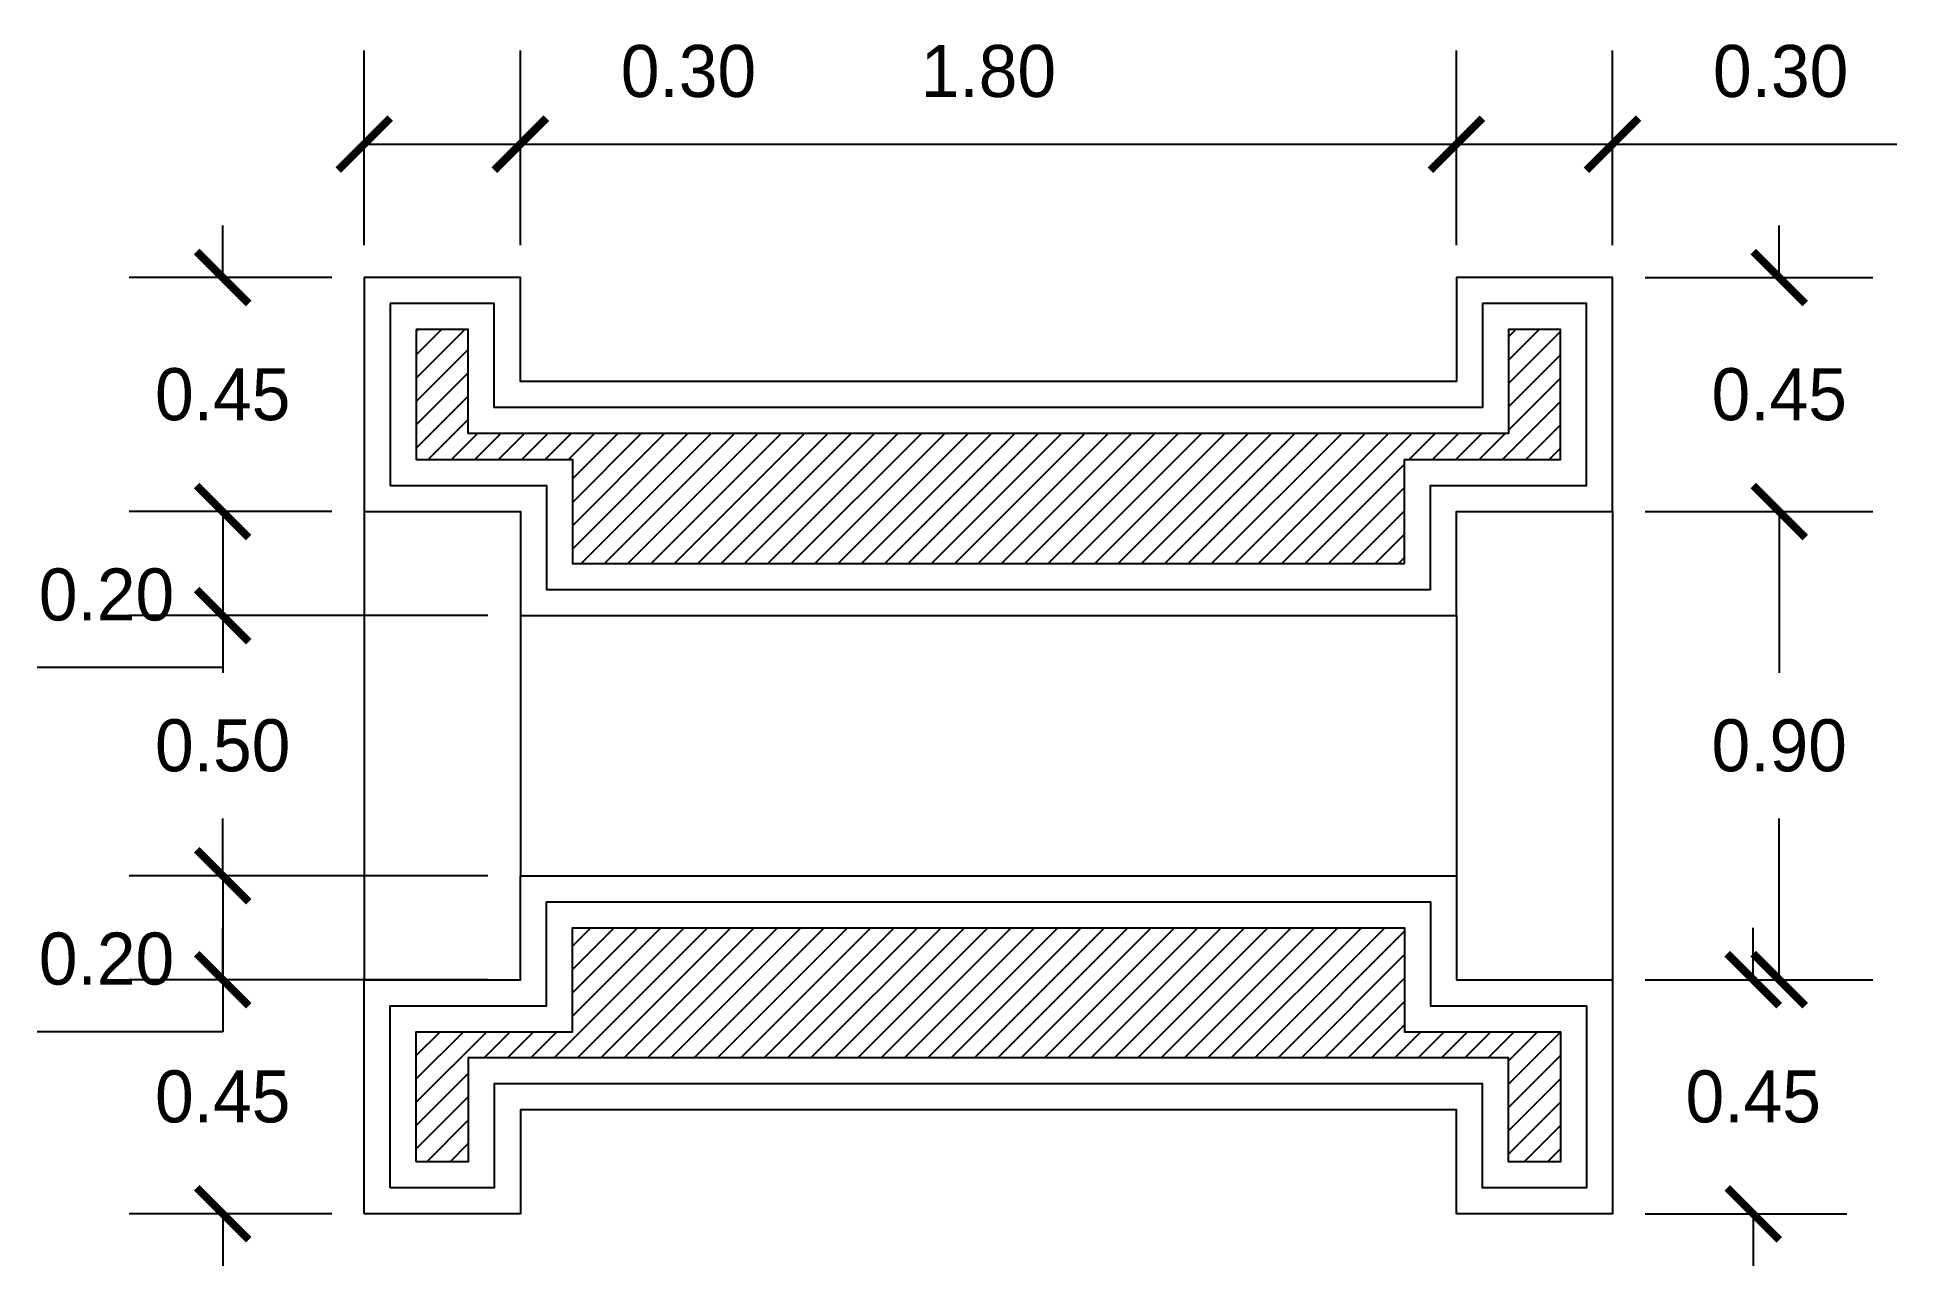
# Model space of a CAD drawing. Header units: millimetres. Extents: x 325.3 to 328.87, y 166.06 to 168.42.
import ezdxf

# ---------------------------------------------------------------- set-up
doc = ezdxf.new("R2010")
doc.units = ezdxf.units.MM
doc.dimstyles.get("Standard").update_dxf_attribs({"dimtxt": 0.1, "dimasz": 0.1, "dimexe": 0.18, "dimexo": 0.0625, "dimgap": 0.09, "dimtad": 1, "dimtih": 1, "dimtoh": 1, "dimzin": 0, "dimdsep": 46, "dimtxsty": 'Standard', "dimblk": 'ARCHTICK', "dimcen": 0.09, "dimadec": 0, "dimazin": 0, "dimtfac": 1, "dimtofl": 0, "dimtmove": 0, "dimatfit": 3, "dimldrblk": 'OBLIQUE', "dimfxl": 1, "dimtolj": 1, "dimtzin": 0, "dimarcsym": 0})
pattern_1 = [(45, (-2234.286988, -1436.96404), (-0.0224506403, 0.0224506403), [])]

# ---------------------------------------------------------------- blocks, each defined once
blk = doc.blocks.new('_ArchTick')
at = {"color": 0, "linetype": 'ByBlock', "const_width": 0.15}
blk.add_lwpolyline([(-0.5, -0.5), (0.5, 0.5)], dxfattribs=at)
blk = doc.blocks.new('*D15')
at = {"color": 0, "lineweight": -2, "transparency": 16777216}
for p, q in [((325.6556, 167.9552), (325.6556, 168.0552)), ((325.8654, 167.9552), (325.4756, 167.9552)), ((325.8654, 167.5052), (325.4756, 167.5052)), ((325.6556, 167.5052), (325.6556, 167.4052))]:
    blk.add_line(p, q, dxfattribs=at)
at = {"layer": 'Defpoints', "color": 0, "transparency": 16777216}
for p in [(325.9279, 167.9552), (325.6556, 167.5052), (325.9279, 167.5052)]:
    blk.add_point(p, dxfattribs=at)
at = {"color": 0, "lineweight": -2, "transparency": 16777216, "xscale": 0.1, "yscale": 0.1, "zscale": 0.1}
for p, rotation in [((325.6556, 167.9552), 270), ((325.6556, 167.5052), 90)]:
    blk.add_blockref('_ArchTick', p, dxfattribs=dict(at, rotation=rotation))
at = {"color": 0, "transparency": 16777216, "insert": (325.6556, 167.7302), "char_height": 0.1, "attachment_point": 5}
blk.add_mtext('\\A1;0.45', dxfattribs=at)
blk = doc.blocks.new('_Oblique')
at = {"color": 0, "linetype": 'ByBlock', "lineweight": -2}
blk.add_line((-0.5, -0.5), (0.5, 0.5), dxfattribs=at)
blk = doc.blocks.new('*D16')
at = {"color": 0, "lineweight": -2, "transparency": 16777216}
for p, q in [((325.8654, 167.5052), (325.4756, 167.5052)), ((325.6556, 167.5052), (325.6556, 167.3052)), ((326.1654, 167.3052), (325.4756, 167.3052)), ((325.6556, 167.3052), (325.6556, 167.2052)), ((325.6556, 167.2052), (325.2989, 167.2052))]:
    blk.add_line(p, q, dxfattribs=at)
at = {"layer": 'Defpoints', "color": 0, "transparency": 16777216}
for p in [(325.9279, 167.5052), (325.6556, 167.3052), (326.2279, 167.3052)]:
    blk.add_point(p, dxfattribs=at)
at = {"color": 0, "lineweight": -2, "transparency": 16777216, "xscale": 0.1, "yscale": 0.1, "zscale": 0.1}
for p, rotation in [((325.6556, 167.5052), 90), ((325.6556, 167.3052), 270)]:
    blk.add_blockref('_ArchTick', p, dxfattribs=dict(at, rotation=rotation))
at = {"color": 0, "transparency": 16777216, "insert": (325.4322, 167.3452), "char_height": 0.1, "attachment_point": 5}
blk.add_mtext('\\A1;0.20', dxfattribs=at)
blk = doc.blocks.new('*D17')
at = {"color": 0, "lineweight": -2, "transparency": 16777216}
for p, q in [((326.1654, 167.3052), (325.4756, 167.3052)), ((325.6556, 167.3052), (325.6556, 167.1952)), ((325.6556, 166.8052), (325.6556, 166.9152)), ((326.1654, 166.8052), (325.4756, 166.8052))]:
    blk.add_line(p, q, dxfattribs=at)
at = {"layer": 'Defpoints', "color": 0, "transparency": 16777216}
for p in [(326.2279, 167.3052), (325.6556, 166.8052), (326.2279, 166.8052)]:
    blk.add_point(p, dxfattribs=at)
at = {"color": 0, "lineweight": -2, "transparency": 16777216, "xscale": 0.1, "yscale": 0.1, "zscale": 0.1}
for p, rotation in [((325.6556, 167.3052), 90), ((325.6556, 166.8052), 270)]:
    blk.add_blockref('_ArchTick', p, dxfattribs=dict(at, rotation=rotation))
at = {"color": 0, "transparency": 16777216, "insert": (325.6556, 167.0552), "char_height": 0.1, "attachment_point": 5}
blk.add_mtext('\\A1;0.50', dxfattribs=at)
blk = doc.blocks.new('*D18')
at = {"color": 0, "lineweight": -2, "transparency": 16777216}
for p, q in [((326.1654, 166.8052), (325.4756, 166.8052)), ((325.6556, 166.8052), (325.6556, 166.6052)), ((326.1654, 166.6052), (325.4756, 166.6052)), ((325.6556, 166.6052), (325.6556, 166.5052)), ((325.6556, 166.5052), (325.2989, 166.5052))]:
    blk.add_line(p, q, dxfattribs=at)
at = {"layer": 'Defpoints', "color": 0, "transparency": 16777216}
for p in [(326.2279, 166.8052), (325.6556, 166.6052), (326.2279, 166.6052)]:
    blk.add_point(p, dxfattribs=at)
at = {"color": 0, "lineweight": -2, "transparency": 16777216, "xscale": 0.1, "yscale": 0.1, "zscale": 0.1}
for p, rotation in [((325.6556, 166.8052), 90), ((325.6556, 166.6052), 270)]:
    blk.add_blockref('_ArchTick', p, dxfattribs=dict(at, rotation=rotation))
at = {"color": 0, "transparency": 16777216, "insert": (325.4322, 166.6452), "char_height": 0.1, "attachment_point": 5}
blk.add_mtext('\\A1;0.20', dxfattribs=at)
blk = doc.blocks.new('*D19')
at = {"color": 0, "lineweight": -2, "transparency": 16777216}
for p, q in [((325.6556, 166.6052), (325.6556, 166.7052)), ((325.8654, 166.6052), (325.4756, 166.6052)), ((325.8654, 166.1552), (325.4756, 166.1552)), ((325.6556, 166.1552), (325.6556, 166.0552))]:
    blk.add_line(p, q, dxfattribs=at)
at = {"layer": 'Defpoints', "color": 0, "transparency": 16777216}
for p in [(325.9279, 166.6052), (325.6556, 166.1552), (325.9279, 166.1552)]:
    blk.add_point(p, dxfattribs=at)
at = {"color": 0, "lineweight": -2, "transparency": 16777216, "xscale": 0.1, "yscale": 0.1, "zscale": 0.1}
for p, rotation in [((325.6556, 166.6052), 270), ((325.6556, 166.1552), 90)]:
    blk.add_blockref('_ArchTick', p, dxfattribs=dict(at, rotation=rotation))
at = {"color": 0, "transparency": 16777216, "insert": (325.6556, 166.3802), "char_height": 0.1, "attachment_point": 5}
blk.add_mtext('\\A1;0.45', dxfattribs=at)
blk = doc.blocks.new('*D20')
at = {"color": 0, "lineweight": -2, "transparency": 16777216}
for p, q in [((328.5985, 166.6052), (328.5985, 166.7052)), ((328.3904, 166.6052), (328.7785, 166.6052)), ((328.3904, 166.1552), (328.7785, 166.1552)), ((328.5985, 166.1552), (328.5985, 166.0552))]:
    blk.add_line(p, q, dxfattribs=at)
at = {"layer": 'Defpoints', "color": 0, "transparency": 16777216}
for p in [(328.3279, 166.6052), (328.5985, 166.6052), (328.3279, 166.1552)]:
    blk.add_point(p, dxfattribs=at)
at = {"color": 0, "lineweight": -2, "transparency": 16777216, "xscale": 0.1, "yscale": 0.1, "zscale": 0.1}
for p, rotation in [((328.5985, 166.6052), 270), ((328.5985, 166.1552), 90)]:
    blk.add_blockref('_ArchTick', p, dxfattribs=dict(at, rotation=rotation))
at = {"color": 0, "transparency": 16777216, "insert": (328.5985, 166.3802), "char_height": 0.1, "attachment_point": 5}
blk.add_mtext('\\A1;0.45', dxfattribs=at)
blk = doc.blocks.new('*D21')
at = {"color": 0, "lineweight": -2, "transparency": 16777216}
for p, q in [((328.3904, 167.5052), (328.8285, 167.5052)), ((328.6485, 167.5052), (328.6485, 167.1952)), ((328.6485, 166.6052), (328.6485, 166.9152)), ((328.3904, 166.6052), (328.8285, 166.6052))]:
    blk.add_line(p, q, dxfattribs=at)
at = {"layer": 'Defpoints', "color": 0, "transparency": 16777216}
for p in [(328.3279, 167.5052), (328.6485, 167.5052), (328.3279, 166.6052)]:
    blk.add_point(p, dxfattribs=at)
at = {"color": 0, "lineweight": -2, "transparency": 16777216, "xscale": 0.1, "yscale": 0.1, "zscale": 0.1}
for p, rotation in [((328.6485, 167.5052), 90), ((328.6485, 166.6052), 270)]:
    blk.add_blockref('_ArchTick', p, dxfattribs=dict(at, rotation=rotation))
at = {"color": 0, "transparency": 16777216, "insert": (328.6485, 167.0552), "char_height": 0.1, "attachment_point": 5}
blk.add_mtext('\\A1;0.90', dxfattribs=at)
blk = doc.blocks.new('*D22')
at = {"color": 0, "lineweight": -2, "transparency": 16777216}
for p, q in [((328.6485, 167.9552), (328.6485, 168.0552)), ((328.3904, 167.9552), (328.8285, 167.9552)), ((328.3904, 167.5052), (328.8285, 167.5052)), ((328.6485, 167.5052), (328.6485, 167.4052))]:
    blk.add_line(p, q, dxfattribs=at)
at = {"layer": 'Defpoints', "color": 0, "transparency": 16777216}
for p in [(328.3279, 167.9552), (328.6485, 167.9552), (328.3279, 167.5052)]:
    blk.add_point(p, dxfattribs=at)
at = {"color": 0, "lineweight": -2, "transparency": 16777216, "xscale": 0.1, "yscale": 0.1, "zscale": 0.1}
for p, rotation in [((328.6485, 167.9552), 270), ((328.6485, 167.5052), 90)]:
    blk.add_blockref('_ArchTick', p, dxfattribs=dict(at, rotation=rotation))
at = {"color": 0, "transparency": 16777216, "insert": (328.6485, 167.7302), "char_height": 0.1, "attachment_point": 5}
blk.add_mtext('\\A1;0.45', dxfattribs=at)
blk = doc.blocks.new('*D23')
at = {"color": 0, "lineweight": -2, "transparency": 16777216}
for p, q in [((325.9279, 168.0177), (325.9279, 168.3916)), ((326.2279, 168.0177), (326.2279, 168.3916)), ((325.9279, 168.2116), (326.2279, 168.2116)), ((326.2279, 168.2116), (326.7746, 168.2116))]:
    blk.add_line(p, q, dxfattribs=at)
at = {"layer": 'Defpoints', "color": 0, "transparency": 16777216}
for p in [(326.2279, 168.2116), (325.9279, 167.9552), (326.2279, 167.9552)]:
    blk.add_point(p, dxfattribs=at)
at = {"color": 0, "lineweight": -2, "transparency": 16777216, "xscale": 0.1, "yscale": 0.1, "zscale": 0.1, "rotation": 180}
blk.add_blockref('_ArchTick', (325.9279, 168.2116), dxfattribs=at)
at = {"color": 0, "lineweight": -2, "transparency": 16777216, "xscale": 0.1, "yscale": 0.1, "zscale": 0.1}
blk.add_blockref('_ArchTick', (326.2279, 168.2116), dxfattribs=at)
at = {"color": 0, "transparency": 16777216, "insert": (326.5512, 168.3516), "char_height": 0.1, "attachment_point": 5}
blk.add_mtext('\\A1;0.30', dxfattribs=at)
blk = doc.blocks.new('*D24')
at = {"color": 0, "lineweight": -2, "transparency": 16777216}
for p, q in [((326.2279, 168.0177), (326.2279, 168.3916)), ((328.0279, 168.0177), (328.0279, 168.3916)), ((326.2279, 168.2116), (328.0279, 168.2116))]:
    blk.add_line(p, q, dxfattribs=at)
at = {"layer": 'Defpoints', "color": 0, "transparency": 16777216}
for p in [(328.0279, 168.2116), (326.2279, 167.9552), (328.0279, 167.9552)]:
    blk.add_point(p, dxfattribs=at)
at = {"color": 0, "lineweight": -2, "transparency": 16777216, "xscale": 0.1, "yscale": 0.1, "zscale": 0.1, "rotation": 180}
blk.add_blockref('_ArchTick', (326.2279, 168.2116), dxfattribs=at)
at = {"color": 0, "lineweight": -2, "transparency": 16777216, "xscale": 0.1, "yscale": 0.1, "zscale": 0.1}
blk.add_blockref('_ArchTick', (328.0279, 168.2116), dxfattribs=at)
at = {"color": 0, "transparency": 16777216, "insert": (327.1279, 168.3516), "char_height": 0.1, "attachment_point": 5}
blk.add_mtext('\\A1;1.80', dxfattribs=at)
blk = doc.blocks.new('*D25')
at = {"color": 0, "lineweight": -2, "transparency": 16777216}
for p, q in [((328.0279, 168.0177), (328.0279, 168.3916)), ((328.3279, 168.0177), (328.3279, 168.3916)), ((328.0279, 168.2116), (328.3279, 168.2116)), ((328.3279, 168.2116), (328.8746, 168.2116))]:
    blk.add_line(p, q, dxfattribs=at)
at = {"layer": 'Defpoints', "color": 0, "transparency": 16777216}
for p in [(328.3279, 168.2116), (328.0279, 167.9552), (328.3279, 167.9552)]:
    blk.add_point(p, dxfattribs=at)
at = {"color": 0, "lineweight": -2, "transparency": 16777216, "xscale": 0.1, "yscale": 0.1, "zscale": 0.1, "rotation": 180}
blk.add_blockref('_ArchTick', (328.0279, 168.2116), dxfattribs=at)
at = {"color": 0, "lineweight": -2, "transparency": 16777216, "xscale": 0.1, "yscale": 0.1, "zscale": 0.1}
blk.add_blockref('_ArchTick', (328.3279, 168.2116), dxfattribs=at)
at = {"color": 0, "transparency": 16777216, "insert": (328.6512, 168.3516), "char_height": 0.1, "attachment_point": 5}
blk.add_mtext('\\A1;0.30', dxfattribs=at)

msp = doc.modelspace()

# ---------------------------------------------------------------- hatches: boundary and pattern name
h = msp.add_hatch()
h.set_pattern_fill('LINE', color=256, scale=0.01, angle=45)
h.set_pattern_definition(pattern_1)
h.paths.add_polyline_path([(326.1279, 167.6552), (326.1279, 167.8552), (326.0279, 167.8552), (326.0279, 167.6052), (326.3279, 167.6052), (326.3279, 167.4052), (327.9279, 167.4052), (327.9279, 167.6052), (328.2279, 167.6052), (328.2279, 167.8552), (328.1279, 167.8552), (328.1279, 167.6552)])
h = msp.add_hatch()
h.set_pattern_fill('LINE', color=256, scale=0.01, angle=45)
h.set_pattern_definition(pattern_1)
h.paths.add_polyline_path([(328.1279, 166.4552), (328.1279, 166.2552), (328.2279, 166.2552), (328.2279, 166.5052), (327.9279, 166.5052), (327.9279, 166.7052), (326.3279, 166.7052), (326.3279, 166.5052), (326.0279, 166.5052), (326.0279, 166.2552), (326.1279, 166.2552), (326.1279, 166.4552)])

# ---------------------------------------------------------------- linework, layer by layer
for p, q in [((325.9279, 167.5052), (325.9279, 166.6052)), ((328.3279, 167.5052), (328.3279, 166.6052)), ((326.2279, 167.3052), (326.2279, 166.8052)), ((328.0279, 167.3052), (328.0279, 166.8052))]:
    msp.add_line(p, q)
for points in [[(325.9279, 167.9552), (325.9279, 167.5052), (326.2279, 167.5052), (326.2279, 167.3052), (328.0279, 167.3052), (328.0279, 167.5052), (328.3279, 167.5052), (328.3279, 167.9552), (328.0279, 167.9552), (328.0279, 167.7552), (326.2279, 167.7552), (326.2279, 167.9552), (325.9279, 167.9552)], [(325.9279, 166.1552), (325.9279, 166.6052), (326.2279, 166.6052), (326.2279, 166.8052), (328.0279, 166.8052), (328.0279, 166.6052), (328.3279, 166.6052), (328.3279, 166.1552), (328.0279, 166.1552), (328.0279, 166.3552), (326.2279, 166.3552), (326.2279, 166.1552), (325.9279, 166.1552)]]:
    msp.add_lwpolyline(points)
for points in [[(325.9779, 167.9052), (325.9779, 167.5552), (326.2779, 167.5552), (326.2779, 167.3552), (327.9779, 167.3552), (327.9779, 167.5552), (328.2779, 167.5552), (328.2779, 167.9052), (328.0779, 167.9052), (328.0779, 167.7052), (326.1779, 167.7052), (326.1779, 167.9052)], [(326.0279, 167.8552), (326.0279, 167.6052), (326.3279, 167.6052), (326.3279, 167.4052), (327.9279, 167.4052), (327.9279, 167.6052), (328.2279, 167.6052), (328.2279, 167.8552), (328.1279, 167.8552), (328.1279, 167.6552), (326.1279, 167.6552), (326.1279, 167.8552)], [(325.9779, 166.2052), (325.9779, 166.5552), (326.2779, 166.5552), (326.2779, 166.7552), (327.9779, 166.7552), (327.9779, 166.5552), (328.2779, 166.5552), (328.2779, 166.2052), (328.0779, 166.2052), (328.0779, 166.4052), (326.1779, 166.4052), (326.1779, 166.2052)], [(326.0279, 166.2552), (326.0279, 166.5052), (326.3279, 166.5052), (326.3279, 166.7052), (327.9279, 166.7052), (327.9279, 166.5052), (328.2279, 166.5052), (328.2279, 166.2552), (328.1279, 166.2552), (328.1279, 166.4552), (326.1279, 166.4552), (326.1279, 166.2552)]]:
    msp.add_lwpolyline(points, close=True)

# ---------------------------------------------------------------- dimensions: what is measured, and where the dimension line sits
for base, p1, p2, picture, middle in [((326.2279, 168.2116), (325.9279, 167.9552), (326.2279, 167.9552), '*D23', (326.5512, 168.3516)), ((328.0279, 168.2116), (326.2279, 167.9552), (328.0279, 167.9552), '*D24', (327.1279, 168.3516)), ((328.3279, 168.2116), (328.0279, 167.9552), (328.3279, 167.9552), '*D25', (328.6512, 168.3516))]:
    dim = msp.add_linear_dim(base=base, p1=p1, p2=p2, dimstyle='Standard')
    dim.commit()
    dim.dimension.update_dxf_attribs({"geometry": picture, "text_midpoint": middle})
for base, p1, p2, picture, middle in [((325.6556, 167.5052), (325.9279, 167.9552), (325.9279, 167.5052), '*D15', (325.6556, 167.7302)), ((328.6485, 167.9552), (328.3279, 167.5052), (328.3279, 167.9552), '*D22', (328.6485, 167.7302)), ((325.6556, 167.3052), (325.9279, 167.5052), (326.2279, 167.3052), '*D16', (325.4322, 167.3452)), ((328.6485, 167.5052), (328.3279, 166.6052), (328.3279, 167.5052), '*D21', (328.6485, 167.0552)), ((325.6556, 166.8052), (326.2279, 167.3052), (326.2279, 166.8052), '*D17', (325.6556, 167.0552)), ((325.6556, 166.6052), (326.2279, 166.8052), (326.2279, 166.6052), '*D18', (325.4322, 166.6452)), ((325.6556, 166.1552), (325.9279, 166.6052), (325.9279, 166.1552), '*D19', (325.6556, 166.3802)), ((328.5985, 166.6052), (328.3279, 166.1552), (328.3279, 166.6052), '*D20', (328.5985, 166.3802))]:
    dim = msp.add_linear_dim(base=base, p1=p1, p2=p2, angle=90, dimstyle='Standard')
    dim.commit()
    dim.dimension.update_dxf_attribs({"geometry": picture, "text_midpoint": middle})

doc.saveas('drawing.dxf')
